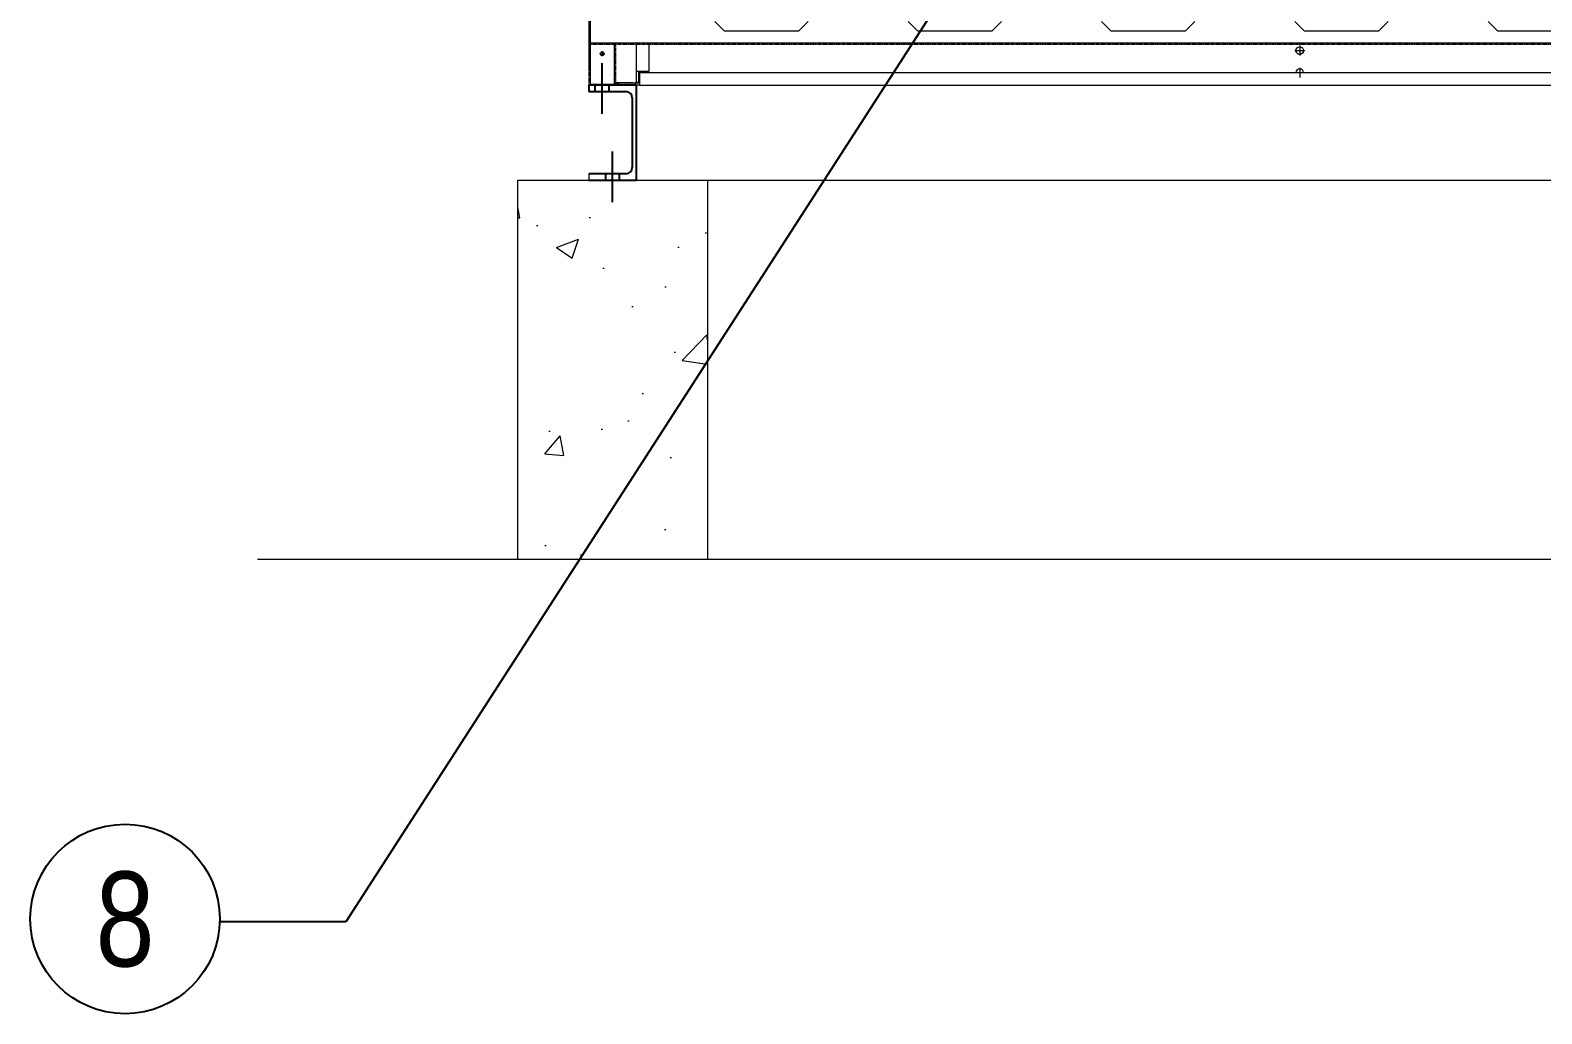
# Model space of a CAD drawing. Header units: millimetres. Extents: x -17070 to 42260, y -291348 to 33880.
# Drawn here: x 31293 to 33685, y 19198 to 20755 of the extents above; entities that cross this region are included whole.
import ezdxf
from ezdxf import colors
from ezdxf.entities.mleader import LeaderData, LeaderLine
from ezdxf.enums import TextEntityAlignment as Align
from ezdxf.math import Vec2, Vec3

# ---------------------------------------------------------------- set-up
doc = ezdxf.new("R2010")
doc.units = ezdxf.units.MM
for name, pattern in [('CENTER', [2, 1.25, -0.25, 0.25, -0.25]), ('CENTERX2', [4, 2.5, -0.5, 0.5, -0.5]), ('HIDDEN', [0.375, 0.25, -0.125]), ('HIDDENX2', [0.75, 0.5, -0.25])]:
    doc.linetypes.add(name, pattern=pattern)
for name, color, linetype in [('center', 1, 'CENTER'), ('HIDD', 2, 'HIDDENX2'), ('냉각탑_dim', 1, 'Continuous'), ('냉각탑_text', 3, 'Continuous'), ('냉각탑_기초', 23, 'Continuous')]:
    doc.layers.add(name, color=color, linetype=linetype)
doc.styles.get("Standard").update_dxf_attribs({"font": 'arial.ttf'})

# ---------------------------------------------------------------- blocks, each defined once
blk = doc.blocks.new('2')
at = {"color": 7, "lineweight": 20, "ltscale": 0.280701}
for p, q in [((32177.1, 20794.2), (32177.1, 20690.6)), ((32194.2, 20717.4), (32202, 20717.4)), ((32198.1, 20721.3), (32198.1, 20713.5)), ((32252.1, 20732.4), (32252.1, 20672.6)), ((32272.1, 20732.4), (32272.1, 20689.4)), ((33294.3, 20722.4), (33309.9, 20722.4)), ((33302.1, 20730.2), (33302.1, 20714.6)), ((33302.1, 20695.2), (33302.1, 20679.6)), ((32219.1, 20671.5), (32219.1, 20670.8)), ((32219.1, 20671.5), (32246.9, 20671.5)), ((32246.9, 20671.5), (32219.1, 20671.5)), ((32246.9, 20670.6), (32219.1, 20670.6)), ((32221.1, 20670.6), (32221.1, 20671.5)), ((32221.1, 20670.8), (32224.5, 20670.8)), ((32223.1, 20670.6), (32223.1, 20670.8)), ((32246.9, 20671.5), (32246.9, 20670.6)), ((32251.5, 20670.6), (32246.9, 20670.6)), ((32251.2, 20669.7), (32249.8, 20670.6)), ((32272.1, 20689.4), (32252.1, 20689.4)), ((32252.1, 20670.6), (32252.1, 20672.6)), ((32252.1, 20672.1), (32255.3, 20672.1)), ((32257.3, 20670.6), (32252.1, 20670.6)), ((32255.3, 20689.4), (32255.3, 20672.1)), ((32255.3, 20672.6), (32257.3, 20672.6)), ((32255.3, 20672.1), (32255.3, 20670.6)), ((32257.3, 20687.4), (32257.3, 20667.4)), ((32257.3, 20687.4), (35396.9, 20687.4)), ((33294.3, 20687.4), (33309.9, 20687.4)), ((32182.3, 20667.4), (32246.9, 20667.4)), ((32257.3, 20667.4), (32246.9, 20667.4)), ((32257.3, 20667.4), (35396.9, 20667.4))]:
    blk.add_line(p, q, dxfattribs=at)
at = {"lineweight": 20}
for p, q in [((32376.1, 20768.4), (32391.1, 20753.4)), ((32524.1, 20768.4), (32509.1, 20753.4)), ((32682.1, 20768.4), (32697.1, 20753.4)), ((32830.1, 20768.4), (32815.1, 20753.4)), ((32988.1, 20768.4), (33003.1, 20753.4)), ((33136.1, 20768.4), (33121.1, 20753.4)), ((33294.1, 20768.4), (33309.1, 20753.4)), ((33442.1, 20768.4), (33427.1, 20753.4)), ((33600.1, 20768.4), (33615.1, 20753.4)), ((32391.1, 20753.4), (32509.1, 20753.4)), ((32391.1, 20753.4), (32509.1, 20753.4)), ((32697.1, 20753.4), (32815.1, 20753.4)), ((33003.1, 20753.4), (33121.1, 20753.4)), ((33309.1, 20753.4), (33427.1, 20753.4)), ((33615.1, 20753.4), (33733.1, 20753.4))]:
    blk.add_line(p, q, dxfattribs=at)
at = {"color": 1, "linetype": 'CENTERX2', "ltscale": 50}
for p, q in [((32198.1, 20622.4), (32198.1, 20702.4)), ((32214.6, 20482.4), (32214.6, 20562.4))]:
    blk.add_line(p, q, dxfattribs=at)
at = {"color": 7, "lineweight": 25, "ltscale": 0.008333}
blk.add_line((32177.1, 20667.4), (32177.1, 20657.4), dxfattribs=at)
at = {"color": 7, "lineweight": 25, "ltscale": 0.125}
for p, q in [((32252.1, 20667.4), (32177.1, 20667.4)), ((32177.1, 20517.4), (32252.1, 20517.4))]:
    blk.add_line(p, q, dxfattribs=at)
at = {"color": 7, "lineweight": 25, "ltscale": 0.05125}
for p, q in [((32177.1, 20657.4), (32235.6, 20657.4)), ((32235.6, 20527.4), (32177.1, 20527.4))]:
    blk.add_line(p, q, dxfattribs=at)
for p, q in [((32187.1, 20657.4), (32187.1, 20667.4)), ((32209.1, 20657.4), (32209.1, 20667.4)), ((32203.6, 20517.4), (32203.6, 20527.4)), ((32225.6, 20517.4), (32225.6, 20527.4))]:
    blk.add_line(p, q)
at = {"color": 7, "lineweight": 25, "ltscale": 0.091667}
blk.add_line((32245.6, 20647.4), (32245.6, 20537.4), dxfattribs=at)
at = {"ltscale": 25}
blk.add_line((32252.1, 20667.4), (32252.1, 20517.4), dxfattribs=at)
at = {"color": 7, "lineweight": 15, "ltscale": 0.0625}
blk.add_line((32177.1, 20527.4), (32177.1, 20517.4), dxfattribs=at)
at = {"lineweight": 5}
blk.add_line((32252.1, 20517.4), (35402.1, 20517.4), dxfattribs=at)
at = {"color": 7, "lineweight": 20, "ltscale": 0.280701}
for centre, radius in [((32198.1, 20717.4), 3), ((33302.1, 20722.4), 6)]:
    blk.add_circle(centre, radius, dxfattribs=at)
at = {"color": 7, "lineweight": 20}
blk.add_circle((32198.1, 20717.4), 3, dxfattribs=at)
at = {"color": 7, "lineweight": 20, "ltscale": 0.280701}
for centre, radius, start, end in [((33302.1, 20687.4), 6, 0, 180), ((32215.7, 20670.8), 3.4, 356.6277, 360), ((32218.2, 20670.8), 0.955, 347.8464, 359.9343), ((32246.9, 20672.6), 5.2, 270, 360), ((32215.7, 20670.8), 3.4, 270, 270.9138)]:
    blk.add_arc(centre, radius, start, end, dxfattribs=at)
at = {"color": 7, "lineweight": 25}
for centre, start, end in [((32235.6, 20647.4), 0, 90), ((32235.6, 20537.4), 270, 0)]:
    blk.add_arc(centre, 10, start, end, dxfattribs=at)
at = {"color": 7, "lineweight": 20, "ltscale": 0.280701}
blk.add_open_spline([(32251.5, 20670.6), (32251.7, 20671), (32251.9, 20671.4), (32252.1, 20671.8), (32252.1, 20672.2), (32252.1, 20672.6)], degree=5, dxfattribs=at)
at = {"layer": 'center', "lineweight": 20}
for p, q in [((32177.1, 23867.4), (32177.1, 20667.4)), ((32177.1, 20732.4), (35477.1, 20732.4)), ((32219.1, 20732.4), (32219.1, 20667.4)), ((32177.1, 20667.4), (32219.1, 20667.4))]:
    blk.add_line(p, q, dxfattribs=at)
at = {"layer": 'HIDD', "linetype": 'HIDDEN', "lineweight": 20}
for p, q in [((32179.1, 20790.4), (32179.1, 20667.4)), ((32179.1, 20734.4), (35477.1, 20734.4)), ((32217.1, 20732.4), (32217.1, 20669.4)), ((32179.1, 20669.4), (32217.1, 20669.4))]:
    blk.add_line(p, q, dxfattribs=at)

msp = doc.modelspace()

# ---------------------------------------------------------------- hatches: boundary and pattern name
at = {"layer": '냉각탑_기초', "lineweight": 20, "ltscale": 30}
h = msp.add_hatch(dxfattribs=at)
h.set_pattern_fill('AR-CONC', color=256, scale=50, style=0)
h.set_pattern_definition([(50, (17436.12, 3976.1), (358.63, -31.376), [37.5, -412.5]), (355, (17436.1, 3976.1), (-69.3757, 376.096), [30, -330]), (100.4514, (17466, 3973.5), (289.2547, 344.72), [31.87, -350.571]), (46.1842, (17436.1, 4076.1), (533.6205, -82.7595), [56.25, -618.75]), (96.6356, (17480.6, 4069.2), (467.331, 487.059), [47.805, -525.856]), (351.1842, (17436.1, 4076.1), (467.331, 487.059), [45, -495]), (21, (17486.12, 4051.1), (298.4535, -201.3094), [37.5, -412.5]), (326, (17486.1, 4051.1), (121.6577, 362.575), [30, -330]), (71.4514, (17511, 4034.33), (420.1113, 161.265), [31.87, -350.571]), (37.5, (17436.12, 3976.1), (6.0799, 166.4469), [0, -326, 0, -335, 0, -331.25]), (7.5, (17436.12, 3976.1), (131.5348, 197.2059), [0, -191, 0, -318.5, 0, -126.25]), (327.5, (17324.62, 3976.1), (266.9112, -11.2774), [0, -125, 0, -390, 0, -517.5]), (317.5, (17274.62, 3976.1), (291.593, 50.0525), [0, -162.5, 0, -259, 0, -367.5])])
h.paths.add_polyline_path([(32364.6, 20517.4), (32064.6, 20517.4), (32064.6, 19917.4), (32364.6, 19917.4)])

# ---------------------------------------------------------------- linework, layer by layer
at = {"layer": '냉각탑_dim', "linetype": 'ByBlock', "lineweight": -3}
msp.add_circle((31442.9, 19348), 150, dxfattribs=at)
at = {"layer": '냉각탑_기초', "lineweight": 20, "ltscale": 30}
msp.add_line((31652.6, 19917.4), (36096.2, 19917.4), dxfattribs=at)
msp.add_lwpolyline([(32064.6, 19917.4), (32064.6, 20517.4), (32364.6, 20517.4), (32364.6, 19917.4)], dxfattribs=at)

# ---------------------------------------------------------------- block references
msp.add_blockref('2', (0, 0))

# ---------------------------------------------------------------- texts
at = {"layer": '냉각탑_text', "width": 0.8}
msp.add_text('8', height=150, dxfattribs=at).set_placement((31442.9, 19348), align=Align.MIDDLE_CENTER)

# ---------------------------------------------------------------- leaders
at = {"layer": '냉각탑_dim', "lineweight": -3}
ml = msp.add_multileader_mtext('Standard', dxfattribs=at)
ml.set_content('')
ml.set_leader_properties(color=256)
ml.build(insert=Vec2(0, 0))
ml.multileader.update_dxf_attribs({"text_right_attachment_type": 6, "dogleg_length": 5, "arrow_head_size": 199.5, "scale": 30})
ctx = ml.context
ctx.base_point, ctx.scale, ctx.char_height, ctx.arrow_head_size, ctx.landing_gap_size, ctx.plane_origin = Vec3(31592.8, 19343.3), 30, 7.18, 199.5, 3.59, Vec3(33097.7, 19669)
ctx.right_attachment, ctx.text_align_type = 6, 2
notes = []
notes.append((ctx, [(0, (1, 1, 0), (31792.3, 19343.3), (-1, 0), 199.5, [(0, [(32967.6, 21165.9)], 0, [])])]))
ctx.mtext, ml.multileader.dxf.content_type = None, 0
for ctx, leaders in notes:
    for number, flags, end, landing, length, lines in leaders:
        leader = LeaderData()
        leader.index, (leader.has_last_leader_line, leader.has_dogleg_vector, leader.attachment_direction) = number, flags
        leader.last_leader_point, leader.dogleg_vector, leader.dogleg_length = Vec3(end), Vec3(landing), length
        for number, points, colour, breaks in lines:
            line = LeaderLine()
            line.index, line.vertices, line.color, line.breaks = number, Vec3.list(points), colors.encode_raw_color(colour), breaks
            leader.lines.append(line)
        ctx.leaders.append(leader)

doc.saveas('drawing.dxf')
